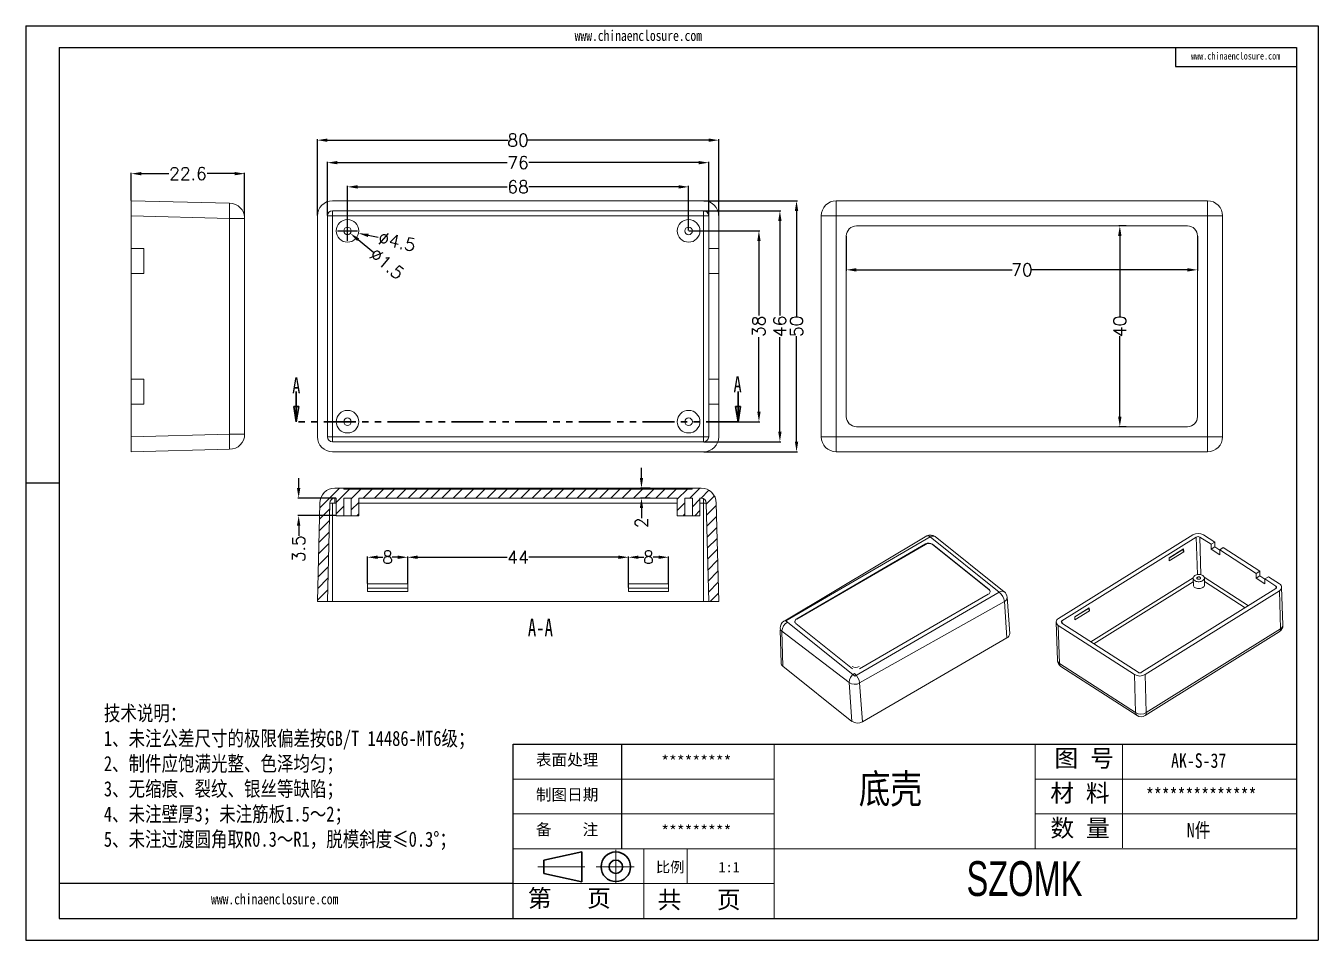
# Model space of a CAD drawing. Header units: inches. Extents: x 2767 to 3307, y 889 to 1072.
# Drawn here: x 2766.9 to 3024.5, y 889.4 to 1071.6 of the extents above; entities that cross this region are included whole.
import ezdxf

# ---------------------------------------------------------------- set-up
doc = ezdxf.new("R2010")
doc.units = ezdxf.units.IN
doc.linetypes.add('CENTER2', pattern=[28.575, 19.05, -3.175, 3.175, -3.175])
doc.linetypes.add('PHANTOM', pattern=[12.7, 6.35, -1.27, 1.27, -1.27, 1.27, -1.27])
doc.layers.add('文字', color=81, linetype='Continuous')
for name, color, linetype, lineweight in [('粗实线', 7, 'Continuous', 30), ('细实线', 3, 'Continuous', 9), ('细点划线', 2, 'CENTER2', 9)]:
    doc.layers.add(name, color=color, linetype=linetype, lineweight=lineweight)
doc.styles.add('SLDTEXTSTYLE0', font='TXT', dxfattribs={"width": 0.75})
doc.styles.add('SLDTEXTSTYLE3', font='TXT', dxfattribs={"width": 0.7})
doc.styles.get("Standard").update_dxf_attribs({"font": 'txt', "bigfont": 'gbcbig.shx'})
doc.styles.add('宋体', font='', dxfattribs={"width": 0.8, "height": 3.5})
doc.styles.add('长仿宋', font='', dxfattribs={"width": 0.7, "height": 4})
doc.styles.get('宋体').set_extended_font_data('SimSun')
doc.styles.get('长仿宋').set_extended_font_data('SimSun')
doc.dimstyles.new('2.5', dxfattribs={"dimtxt": 2.5, "dimasz": 2, "dimexe": 0.18, "dimexo": 0.0625, "dimgap": 0.09, "dimtad": 0, "dimzin": 12, "dimdsep": 46, "dimtxsty": 'Standard', "dimcen": 2, "dimclrd": 3, "dimclre": 3, "dimadec": 0, "dimazin": 0, "dimtfac": 1, "dimtofl": 0, "dimtmove": 0, "dimatfit": 3, "dimfxl": 1, "dimtolj": 1, "dimtzin": 0, "dimarcsym": 0})

# ---------------------------------------------------------------- blocks, each defined once
blk = doc.blocks.new('_CLOSED')
at = {"color": 0, "linetype": 'ByBlock', "lineweight": -2}
for p, q in [((-1, 0.166667), (0, 0)), ((-1, 0.166667), (-1, -0.166667)), ((0, 0), (-1, -0.166667)), ((0, 0), (-1, 0))]:
    blk.add_line(p, q, dxfattribs=at)
blk = doc.blocks.new('*D202')
at = {"color": 3, "lineweight": -2}
for p, q in [((2825.05, 1033.78), (2825.05, 1048.98)), ((2827.05, 1048.8), (2863.08, 1048.8)), ((2903.05, 1048.8), (2867.01, 1048.8)), ((2905.05, 1033.78), (2905.05, 1048.98))]:
    blk.add_line(p, q, dxfattribs=at)
at = {"color": 3}
for points in [[(2827.05, 1049.13), (2827.05, 1048.47), (2825.05, 1048.8)], [(2903.05, 1049.13), (2903.05, 1048.47), (2905.05, 1048.8)]]:
    blk.add_solid(points, dxfattribs=at)
at = {"layer": 'Defpoints', "color": 0}
for p in [(2905.05, 1048.8), (2825.05, 1033.72), (2905.05, 1033.72)]:
    blk.add_point(p, dxfattribs=at)
at = {"color": 0, "insert": (2865.05, 1048.8), "char_height": 2.5, "attachment_point": 5}
blk.add_mtext('\\A1;80', dxfattribs=at)
blk = doc.blocks.new('*D203')
at = {"color": 3, "lineweight": -2}
for p, q in [((2902.11, 1036.72), (2920.74, 1036.72)), ((2920.56, 1034.72), (2920.56, 1013.69)), ((2920.56, 988.72), (2920.56, 1009.76)), ((2902.11, 986.72), (2920.74, 986.72))]:
    blk.add_line(p, q, dxfattribs=at)
at = {"color": 3}
for points in [[(2920.23, 1034.72), (2920.89, 1034.72), (2920.56, 1036.72)], [(2920.23, 988.72), (2920.89, 988.72), (2920.56, 986.72)]]:
    blk.add_solid(points, dxfattribs=at)
at = {"layer": 'Defpoints', "color": 0}
for p in [(2902.05, 1036.72), (2920.56, 1036.72), (2902.05, 986.72)]:
    blk.add_point(p, dxfattribs=at)
at = {"color": 0, "insert": (2920.56, 1011.72), "char_height": 2.5, "attachment_point": 5, "rotation": 90}
blk.add_mtext('\\A1;50', dxfattribs=at)
blk = doc.blocks.new('*D204')
at = {"color": 3, "lineweight": -2}
for p, q in [((2902.11, 1034.72), (2917.42, 1034.72)), ((2917.24, 1032.72), (2917.24, 1013.89)), ((2917.24, 990.72), (2917.24, 1009.55)), ((2902.11, 988.72), (2917.42, 988.72))]:
    blk.add_line(p, q, dxfattribs=at)
at = {"color": 3}
for points in [[(2916.91, 1032.72), (2917.57, 1032.72), (2917.24, 1034.72)], [(2916.91, 990.72), (2917.57, 990.72), (2917.24, 988.72)]]:
    blk.add_solid(points, dxfattribs=at)
at = {"layer": 'Defpoints', "color": 0}
for p in [(2902.05, 1034.72), (2917.24, 1034.72), (2902.05, 988.72)]:
    blk.add_point(p, dxfattribs=at)
at = {"color": 0, "insert": (2917.24, 1011.72), "char_height": 2.5, "attachment_point": 5, "rotation": 90}
blk.add_mtext('\\A1;46', dxfattribs=at)
blk = doc.blocks.new('*D205')
at = {"color": 3, "lineweight": -2}
for p, q in [((2899.11, 1030.72), (2913.24, 1030.72)), ((2913.06, 1028.72), (2913.06, 1013.89)), ((2913.06, 994.72), (2913.06, 1009.55)), ((2908.97, 992.72), (2913.24, 992.72))]:
    blk.add_line(p, q, dxfattribs=at)
at = {"color": 3}
for points in [[(2912.73, 1028.72), (2913.4, 1028.72), (2913.06, 1030.72)], [(2912.73, 994.72), (2913.4, 994.72), (2913.06, 992.72)]]:
    blk.add_solid(points, dxfattribs=at)
at = {"layer": 'Defpoints', "color": 0}
for p in [(2899.05, 1030.72), (2913.06, 1030.72), (2908.91, 992.72)]:
    blk.add_point(p, dxfattribs=at)
at = {"color": 0, "insert": (2913.06, 1011.72), "char_height": 2.5, "attachment_point": 5, "rotation": 90}
blk.add_mtext('\\A1;38', dxfattribs=at)
blk = doc.blocks.new('*D206')
at = {"color": 3, "lineweight": -2}
for p, q in [((2827.05, 1033.78), (2827.05, 1044.5)), ((2829.05, 1044.32), (2862.87, 1044.32)), ((2901.05, 1044.32), (2867.22, 1044.32)), ((2903.05, 1033.78), (2903.05, 1044.5))]:
    blk.add_line(p, q, dxfattribs=at)
at = {"color": 3}
for points in [[(2829.05, 1044.65), (2829.05, 1043.99), (2827.05, 1044.32)], [(2901.05, 1044.65), (2901.05, 1043.99), (2903.05, 1044.32)]]:
    blk.add_solid(points, dxfattribs=at)
at = {"layer": 'Defpoints', "color": 0}
for p in [(2903.05, 1044.32), (2827.05, 1033.72), (2903.05, 1033.72)]:
    blk.add_point(p, dxfattribs=at)
at = {"color": 0, "insert": (2865.05, 1044.32), "char_height": 2.5, "attachment_point": 5}
blk.add_mtext('\\A1;76', dxfattribs=at)
blk = doc.blocks.new('*D207')
at = {"color": 3, "lineweight": -2}
for p, q in [((2831.05, 1030.78), (2831.05, 1039.68)), ((2833.05, 1039.5), (2862.87, 1039.5)), ((2897.05, 1039.5), (2867.22, 1039.5)), ((2899.05, 1030.78), (2899.05, 1039.68))]:
    blk.add_line(p, q, dxfattribs=at)
at = {"color": 3}
for points in [[(2833.05, 1039.83), (2833.05, 1039.16), (2831.05, 1039.5)], [(2897.05, 1039.83), (2897.05, 1039.16), (2899.05, 1039.5)]]:
    blk.add_solid(points, dxfattribs=at)
at = {"layer": 'Defpoints', "color": 0}
for p in [(2831.05, 1039.5), (2831.05, 1030.72), (2899.05, 1030.72)]:
    blk.add_point(p, dxfattribs=at)
at = {"color": 0, "insert": (2865.05, 1039.5), "char_height": 2.5, "attachment_point": 5}
blk.add_mtext('\\A1;68', dxfattribs=at)
blk = doc.blocks.new('*D208')
at = {"color": 3, "lineweight": -2}
for p, q in [((2829.05, 1030.72), (2833.05, 1030.72)), ((2831.05, 1028.72), (2831.05, 1032.72)), ((2837.16, 1029.4), (2835.2, 1029.82))]:
    blk.add_line(p, q, dxfattribs=at)
at = {"color": 3}
blk.add_solid([(2835.27, 1030.15), (2835.13, 1029.5), (2833.25, 1030.25)], dxfattribs=at)
at = {"layer": 'Defpoints', "color": 0}
for p in [(2828.85, 1031.19), (2833.25, 1030.25)]:
    blk.add_point(p, dxfattribs=at)
at = {"color": 0, "insert": (2840.91, 1028.59), "char_height": 2.5, "attachment_point": 5, "rotation": 347.8363}
blk.add_mtext('\\A1;∅4.5', dxfattribs=at)
blk = doc.blocks.new('*D209')
at = {"color": 3, "lineweight": -2}
for p, q in [((2829.05, 1030.72), (2833.05, 1030.72)), ((2831.05, 1028.72), (2831.05, 1032.72)), ((2836.29, 1026.37), (2833.16, 1028.96))]:
    blk.add_line(p, q, dxfattribs=at)
at = {"color": 3}
blk.add_solid([(2833.38, 1029.22), (2832.95, 1028.71), (2831.62, 1030.24)], dxfattribs=at)
at = {"layer": 'Defpoints', "color": 0}
for p in [(2830.47, 1031.2), (2831.62, 1030.24)]:
    blk.add_point(p, dxfattribs=at)
at = {"color": 0, "insert": (2838.92, 1024.18), "char_height": 2.5, "attachment_point": 5, "rotation": 320.3081}
blk.add_mtext('\\A1;∅1.5', dxfattribs=at)
blk = doc.blocks.new('*D210')
at = {"color": 3, "lineweight": -2}
for p, q in [((2930.48, 1029.66), (2930.48, 1022.79)), ((3000.48, 1029.66), (3000.48, 1022.79)), ((2932.48, 1022.97), (2963.52, 1022.97)), ((2998.48, 1022.97), (2967.45, 1022.97))]:
    blk.add_line(p, q, dxfattribs=at)
at = {"color": 3}
for points in [[(2932.48, 1023.3), (2932.48, 1022.63), (2930.48, 1022.97)], [(2998.48, 1023.3), (2998.48, 1022.63), (3000.48, 1022.97)]]:
    blk.add_solid(points, dxfattribs=at)
at = {"layer": 'Defpoints', "color": 0}
for p in [(2930.48, 1029.72), (3000.48, 1029.72), (3000.48, 1022.97)]:
    blk.add_point(p, dxfattribs=at)
at = {"color": 0, "insert": (2965.48, 1022.97), "char_height": 2.5, "attachment_point": 5}
blk.add_mtext('\\A1;70', dxfattribs=at)
blk = doc.blocks.new('*D211')
at = {"color": 3, "lineweight": -2}
for p, q in [((2986.28, 1031.72), (2984.82, 1031.72)), ((2985, 1029.72), (2985, 1013.69)), ((2985, 993.72), (2985, 1009.76)), ((2986.28, 991.72), (2984.82, 991.72))]:
    blk.add_line(p, q, dxfattribs=at)
at = {"color": 3}
for points in [[(2984.66, 1029.72), (2985.33, 1029.72), (2985, 1031.72)], [(2984.66, 993.72), (2985.33, 993.72), (2985, 991.72)]]:
    blk.add_solid(points, dxfattribs=at)
at = {"layer": 'Defpoints', "color": 0}
for p in [(2986.34, 1031.72), (2985, 991.72), (2986.34, 991.72)]:
    blk.add_point(p, dxfattribs=at)
at = {"color": 0, "insert": (2985, 1011.72), "char_height": 2.5, "attachment_point": 5, "rotation": 90}
blk.add_mtext('\\A1;40', dxfattribs=at)
blk = doc.blocks.new('*D212')
at = {"color": 3, "lineweight": -2}
for p, q in [((2843.05, 960.46), (2843.05, 965.89)), ((2845.05, 965.71), (2862.87, 965.71)), ((2885.05, 965.71), (2867.22, 965.71)), ((2887.05, 959.71), (2887.05, 965.89))]:
    blk.add_line(p, q, dxfattribs=at)
at = {"color": 3}
for points in [[(2845.05, 966.05), (2845.05, 965.38), (2843.05, 965.71)], [(2885.05, 966.05), (2885.05, 965.38), (2887.05, 965.71)]]:
    blk.add_solid(points, dxfattribs=at)
at = {"layer": 'Defpoints', "color": 0}
for p in [(2887.05, 965.71), (2843.05, 960.4), (2887.05, 959.65)]:
    blk.add_point(p, dxfattribs=at)
at = {"color": 0, "insert": (2865.05, 965.71), "char_height": 2.5, "attachment_point": 5}
blk.add_mtext('\\A1;44', dxfattribs=at)
blk = doc.blocks.new('*D213')
at = {"color": 3, "lineweight": -2}
for p, q in [((2835.05, 960.46), (2835.05, 965.89)), ((2837.05, 965.71), (2838.12, 965.71)), ((2841.05, 965.71), (2839.97, 965.71)), ((2843.05, 960.46), (2843.05, 965.89))]:
    blk.add_line(p, q, dxfattribs=at)
at = {"color": 3}
for points in [[(2837.05, 966.05), (2837.05, 965.38), (2835.05, 965.71)], [(2841.05, 966.05), (2841.05, 965.38), (2843.05, 965.71)]]:
    blk.add_solid(points, dxfattribs=at)
at = {"layer": 'Defpoints', "color": 0}
for p in [(2843.05, 965.71), (2835.05, 960.4), (2843.05, 960.4)]:
    blk.add_point(p, dxfattribs=at)
at = {"color": 0, "insert": (2839.05, 965.71), "char_height": 2.5, "attachment_point": 5}
blk.add_mtext('\\A1;8', dxfattribs=at)
blk = doc.blocks.new('*D214')
at = {"color": 3, "lineweight": -2}
for p, q in [((2887.05, 960.46), (2887.05, 965.89)), ((2889.05, 965.71), (2890.12, 965.71)), ((2893.05, 965.71), (2891.97, 965.71)), ((2895.05, 960.46), (2895.05, 965.89))]:
    blk.add_line(p, q, dxfattribs=at)
at = {"color": 3}
for points in [[(2889.05, 966.05), (2889.05, 965.38), (2887.05, 965.71)], [(2893.05, 966.05), (2893.05, 965.38), (2895.05, 965.71)]]:
    blk.add_solid(points, dxfattribs=at)
at = {"layer": 'Defpoints', "color": 0}
for p in [(2895.05, 965.71), (2887.05, 960.4), (2895.05, 960.4)]:
    blk.add_point(p, dxfattribs=at)
at = {"color": 0, "insert": (2891.05, 965.71), "char_height": 2.5, "attachment_point": 5}
blk.add_mtext('\\A1;8', dxfattribs=at)
blk = doc.blocks.new('*D215')
at = {"color": 3, "lineweight": -2}
for p, q in [((2821.32, 979.5), (2821.32, 981.5)), ((2828.73, 977.5), (2821.14, 977.5)), ((2828.73, 974), (2821.14, 974)), ((2821.32, 972), (2821.32, 970))]:
    blk.add_line(p, q, dxfattribs=at)
at = {"color": 3}
for points in [[(2820.98, 979.5), (2821.65, 979.5), (2821.32, 977.5)], [(2820.98, 972), (2821.65, 972), (2821.32, 974)]]:
    blk.add_solid(points, dxfattribs=at)
at = {"layer": 'Defpoints', "color": 0}
for p in [(2821.32, 977.5), (2828.8, 977.5), (2828.8, 974)]:
    blk.add_point(p, dxfattribs=at)
at = {"color": 0, "insert": (2821.32, 967.41), "char_height": 2.5, "attachment_point": 5, "rotation": 90}
blk.add_mtext('\\A1;3.5', dxfattribs=at)
blk = doc.blocks.new('*D216')
at = {"color": 3, "lineweight": -2}
for p, q in [((2889.65, 981.5), (2889.65, 983.5)), ((2891.4, 979.5), (2889.47, 979.5)), ((2891.4, 977.5), (2889.47, 977.5)), ((2889.65, 975.5), (2889.65, 973.5))]:
    blk.add_line(p, q, dxfattribs=at)
at = {"color": 3}
for points in [[(2889.32, 981.5), (2889.98, 981.5), (2889.65, 979.5)], [(2889.32, 975.5), (2889.98, 975.5), (2889.65, 977.5)]]:
    blk.add_solid(points, dxfattribs=at)
at = {"layer": 'Defpoints', "color": 0}
for p in [(2889.65, 979.5), (2891.46, 979.5), (2891.46, 977.5)]:
    blk.add_point(p, dxfattribs=at)
at = {"color": 0, "insert": (2889.65, 972.57), "char_height": 2.5, "attachment_point": 5, "rotation": 90}
blk.add_mtext('\\A1;2', dxfattribs=at)
blk = doc.blocks.new('*D217')
at = {"color": 3, "lineweight": -2}
for p, q in [((2787.95, 1036.78), (2787.95, 1042.31)), ((2789.95, 1042.13), (2795.41, 1042.13)), ((2808.55, 1042.13), (2803.09, 1042.13)), ((2810.55, 1033.78), (2810.55, 1042.31))]:
    blk.add_line(p, q, dxfattribs=at)
at = {"color": 3}
for points in [[(2789.95, 1042.46), (2789.95, 1041.8), (2787.95, 1042.13)], [(2808.55, 1042.46), (2808.55, 1041.8), (2810.55, 1042.13)]]:
    blk.add_solid(points, dxfattribs=at)
at = {"layer": 'Defpoints', "color": 0}
for p in [(2787.95, 1042.13), (2787.95, 1036.72), (2810.55, 1033.72)]:
    blk.add_point(p, dxfattribs=at)
at = {"color": 0, "insert": (2799.25, 1042.13), "char_height": 2.5, "attachment_point": 5}
blk.add_mtext('\\A1;22.6', dxfattribs=at)

msp = doc.modelspace()

# ---------------------------------------------------------------- hatches: boundary and pattern name
h = msp.add_hatch()
h.set_pattern_fill('ANSI31', color=4, scale=0.5, style=0)
h.paths.add_polyline_path([(2901.547, 979.496), (2899.779, 979.496), (2899.779, 979.296), (2830.315, 979.296), (2830.315, 979.496), (2828.547, 979.496, 0.4142136), (2825.547, 976.496), (2825.047, 956.896), (2827.047, 956.896), (2827.547, 976.496, -0.4142136), (2828.547, 977.496), (2828.797, 977.496), (2828.797, 973.996), (2830.297, 973.996), (2830.297, 977.496), (2831.797, 977.496), (2831.797, 973.996), (2833.297, 973.996), (2833.297, 977.496), (2896.797, 977.496), (2896.797, 973.996), (2898.297, 973.996), (2898.297, 977.496), (2899.797, 977.496), (2899.797, 973.996), (2901.297, 973.996), (2901.297, 977.496), (2901.547, 977.496, -0.4142136), (2902.547, 976.496), (2903.047, 956.896), (2905.047, 956.896), (2904.547, 976.496, 0.4142136)])

# ---------------------------------------------------------------- linework, layer by layer
for p, q in [((2766.939, 1071.573), (3024.531, 1071.573)), ((2766.939, 1071.573), (2766.939, 889.437)), ((3024.531, 1071.573), (3024.531, 889.437)), ((2773.605, 1067.236), (3020.195, 1067.236)), ((2773.605, 1067.236), (2773.605, 893.774)), ((2996.103, 1067.236), (2996.103, 1063.472)), ((3020.195, 1067.236), (3020.195, 893.774)), ((2996.103, 1063.472), (3020.195, 1063.472)), ((2773.605, 980.505), (2766.939, 980.505)), ((2766.939, 973.759), (2766.939, 889.437)), ((2864.078, 893.774), (2864.078, 928.466)), ((2864.078, 928.466), (3020.195, 928.466)), ((2885.761, 907.651), (2885.761, 928.466)), ((2864.078, 900.712), (2773.605, 900.712)), ((2773.605, 893.774), (3020.195, 893.774)), ((2766.939, 889.437), (3024.531, 889.437)), ((2766.939, 889.437), (2886.195, 889.437))]:
    msp.add_line(p, q)
at = {"color": 7, "linetype": 'Continuous', "lineweight": 15}
for p, q in [((2787.955, 1036.72), (2807.555, 1036.22)), ((2787.955, 1033.72), (2787.955, 1036.72)), ((2807.555, 1036.22), (2807.555, 1033.22)), ((2902.047, 1036.72), (2828.047, 1036.72)), ((2928.483, 1036.72), (3002.483, 1036.72)), ((2928.483, 1036.72), (2928.483, 1033.72)), ((3002.483, 1033.72), (3002.483, 1036.72)), ((2807.555, 1033.22), (2787.955, 1033.72)), ((2787.955, 1027.22), (2787.955, 1033.72)), ((2807.555, 989.72), (2807.555, 1033.72)), ((2807.555, 1033.22), (2810.555, 1033.22)), ((2810.555, 1033.22), (2810.555, 990.22)), ((2825.047, 1033.72), (2825.047, 989.72)), ((2827.047, 1033.72), (2827.047, 989.72)), ((2828.047, 1033.72), (2827.047, 1033.72)), ((2902.047, 1034.72), (2828.047, 1034.72)), ((2828.047, 1033.72), (2828.047, 1034.72)), ((2828.047, 989.72), (2828.047, 1033.72)), ((2828.047, 1033.72), (2902.047, 1033.72)), ((2902.047, 1034.72), (2902.047, 1033.72)), ((2902.047, 1033.72), (2902.047, 989.72)), ((2903.047, 1033.72), (2902.047, 1033.72)), ((2903.047, 1027.22), (2903.047, 1033.72)), ((2905.047, 1027.22), (2905.047, 1033.72)), ((2925.483, 989.72), (2925.483, 1033.72)), ((2925.483, 1033.72), (2928.483, 1033.72)), ((3002.483, 1033.72), (2928.483, 1033.72)), ((2928.483, 1033.72), (2928.483, 989.72)), ((3002.483, 989.72), (3002.483, 1033.72)), ((3002.483, 1033.72), (3005.483, 1033.72)), ((3005.483, 1033.72), (3005.483, 989.72)), ((2998.483, 1031.72), (2932.483, 1031.72)), ((2930.483, 1029.72), (2930.483, 993.72)), ((3000.483, 993.72), (3000.483, 1029.72)), ((2790.455, 1027.22), (2787.955, 1027.22)), ((2787.955, 1027.22), (2787.955, 1022.22)), ((2790.455, 1022.22), (2790.455, 1027.22)), ((2905.047, 1027.22), (2903.047, 1027.22)), ((2903.047, 1027.22), (2903.047, 1022.22)), ((2905.047, 1022.22), (2905.047, 1027.22)), ((2790.455, 1022.22), (2787.955, 1022.22)), ((2787.955, 1001.22), (2787.955, 1022.22)), ((2903.047, 1022.22), (2905.047, 1022.22)), ((2903.047, 1001.22), (2903.047, 1022.22)), ((2905.047, 1001.22), (2905.047, 1022.22)), ((2790.455, 1001.22), (2787.955, 1001.22)), ((2787.955, 1001.22), (2787.955, 996.22)), ((2790.455, 996.22), (2790.455, 1001.22)), ((2905.047, 1001.22), (2903.047, 1001.22)), ((2903.047, 1001.22), (2903.047, 996.22)), ((2905.047, 996.22), (2905.047, 1001.22)), ((2787.955, 989.72), (2787.955, 996.22)), ((2790.455, 996.22), (2787.955, 996.22)), ((2903.047, 989.72), (2903.047, 996.22)), ((2903.047, 996.22), (2905.047, 996.22)), ((2905.047, 989.72), (2905.047, 996.22)), ((2787.955, 989.72), (2807.555, 990.22)), ((2787.955, 986.72), (2787.955, 989.72)), ((2807.555, 990.22), (2810.555, 990.22)), ((2807.555, 990.22), (2807.555, 987.22)), ((2828.047, 989.72), (2827.047, 989.72)), ((2828.047, 989.72), (2828.047, 988.72)), ((2902.047, 989.72), (2828.047, 989.72)), ((2903.047, 989.72), (2902.047, 989.72)), ((2902.047, 988.72), (2902.047, 989.72)), ((2925.483, 989.72), (2928.483, 989.72)), ((2928.483, 989.72), (3002.483, 989.72)), ((2928.483, 986.72), (2928.483, 989.72)), ((2932.483, 991.72), (2998.483, 991.72)), ((3002.483, 989.72), (3002.483, 986.72)), ((3002.483, 989.72), (3005.483, 989.72)), ((2807.555, 987.22), (2787.955, 986.72)), ((2828.047, 988.72), (2902.047, 988.72)), ((2828.047, 986.72), (2902.047, 986.72)), ((3002.483, 986.72), (2928.483, 986.72)), ((2830.315, 979.496), (2828.547, 979.496)), ((2830.315, 979.496), (2830.315, 979.296)), ((2832.047, 979.496), (2830.315, 979.496)), ((2899.779, 979.296), (2830.315, 979.296)), ((2832.047, 979.296), (2832.047, 979.496)), ((2898.047, 979.496), (2832.047, 979.496)), ((2898.047, 979.296), (2898.047, 979.496)), ((2899.779, 979.496), (2898.047, 979.496)), ((2901.547, 979.496), (2899.279, 979.496)), ((2899.779, 979.296), (2899.779, 979.496)), ((2825.047, 956.896), (2825.547, 976.496)), ((2827.047, 956.896), (2827.547, 976.496)), ((2828.547, 976.496), (2827.547, 976.496)), ((2828.797, 977.496), (2828.047, 977.496)), ((2828.047, 956.896), (2828.047, 976.496)), ((2828.547, 977.496), (2828.547, 976.496)), ((2828.797, 977.496), (2828.797, 973.996)), ((2830.297, 977.496), (2830.297, 973.996)), ((2831.797, 977.496), (2830.297, 977.496)), ((2831.797, 973.996), (2831.797, 977.496)), ((2833.297, 973.996), (2833.297, 977.496)), ((2896.797, 977.496), (2833.297, 977.496)), ((2896.797, 973.996), (2896.797, 977.496)), ((2898.297, 973.996), (2898.297, 977.496)), ((2899.797, 977.496), (2898.297, 977.496)), ((2899.797, 977.496), (2899.797, 973.996)), ((2901.297, 977.496), (2901.297, 973.996)), ((2901.547, 977.496), (2901.297, 977.496)), ((2902.047, 976.496), (2902.047, 977.362)), ((2902.547, 976.496), (2902.047, 976.496)), ((2902.047, 976.496), (2902.047, 956.896)), ((2902.547, 976.496), (2903.047, 956.896)), ((2904.547, 976.496), (2905.047, 956.896)), ((2828.797, 973.996), (2830.297, 973.996)), ((2831.797, 973.996), (2830.297, 973.996)), ((2831.797, 973.996), (2833.297, 973.996)), ((2896.797, 973.996), (2898.297, 973.996)), ((2898.297, 973.996), (2899.797, 973.996)), ((2899.797, 973.996), (2901.297, 973.996)), ((2946.516, 969.947), (2918.25, 953.014)), ((2947.192, 969.758), (2918.403, 953.059)), ((2960.965, 958.753), (2947.192, 969.758)), ((2961.978, 958.816), (2948.205, 969.822)), ((2999.54, 970.181), (2972.78, 953.484)), ((3000.231, 969.736), (2973.47, 953.038)), ((3003.18, 968.291), (3000.937, 969.738)), ((3003.904, 968.742), (3001.661, 970.19)), ((3003.904, 968.742), (3003.18, 968.291)), ((3003.934, 967.775), (3003.904, 968.742)), ((2946.262, 968.355), (2920.585, 953.462)), ((2946.267, 968.281), (2920.59, 953.388)), ((2946.267, 968.281), (2946.262, 968.355)), ((2958.935, 959.302), (2947.666, 968.306)), ((2947.671, 968.232), (2947.666, 968.306)), ((2958.94, 959.228), (2947.671, 968.232)), ((2994.831, 965.578), (2997.724, 967.383)), ((2997.742, 966.803), (2994.849, 964.998)), ((2997.558, 967.279), (2997.559, 967.249)), ((2997.724, 967.383), (2997.742, 966.803)), ((3003.211, 967.324), (3003.18, 968.291)), ((3003.934, 967.775), (3003.211, 967.324)), ((3003.211, 967.324), (3004.936, 966.21)), ((3004.907, 967.148), (3003.934, 967.775)), ((3004.906, 967.177), (3005.629, 967.628)), ((3004.936, 966.21), (3004.906, 967.177)), ((3012.152, 962.499), (3004.906, 967.177)), ((3012.875, 962.95), (3005.629, 967.628)), ((2994.849, 964.998), (2994.831, 965.578)), ((2999.611, 961.521), (2999.654, 960.168)), ((3001.903, 960.239), (3001.86, 961.592)), ((3012.875, 962.95), (3012.152, 962.499)), ((3012.183, 961.532), (3012.152, 962.499)), ((3012.906, 961.984), (3012.183, 961.532)), ((3012.183, 961.532), (3013.908, 960.419)), ((3012.906, 961.984), (3012.875, 962.95)), ((3013.878, 961.356), (3012.906, 961.984)), ((3013.878, 961.385), (3014.601, 961.836)), ((3016.12, 959.937), (3013.878, 961.385)), ((3013.908, 960.419), (3013.878, 961.385)), ((3016.844, 960.389), (3014.601, 961.836)), ((2835.047, 960.396), (2843.047, 960.396)), ((2835.047, 958.896), (2835.047, 960.396)), ((2843.047, 959.53), (2835.047, 959.53)), ((2843.047, 958.896), (2835.047, 958.896)), ((2843.047, 960.396), (2843.047, 958.896)), ((2895.047, 960.396), (2887.047, 960.396)), ((2887.047, 960.396), (2887.047, 958.896)), ((2895.047, 959.53), (2887.047, 959.53)), ((2887.047, 958.896), (2895.047, 958.896)), ((2895.047, 958.896), (2895.047, 960.396)), ((2932.176, 942.054), (2960.965, 958.753)), ((2933.106, 943.457), (2958.783, 958.35)), ((2958.94, 959.228), (2958.935, 959.302)), ((2989.343, 942.792), (3016.104, 959.489)), ((2990.034, 942.346), (3016.794, 959.043)), ((3017.034, 951.466), (3016.794, 959.043)), ((3017.498, 952.182), (3017.258, 959.759)), ((2827.047, 956.896), (2825.047, 956.896)), ((2827.047, 956.896), (2828.047, 956.896)), ((2828.047, 956.896), (2902.047, 956.896)), ((2902.047, 956.896), (2903.047, 956.896)), ((2905.047, 956.896), (2903.047, 956.896)), ((2961.981, 956.894), (2933.133, 940.664)), ((2962.485, 949.652), (2961.981, 956.894)), ((2963.042, 950.507), (2962.538, 957.748)), ((2920.59, 953.388), (2920.585, 953.462)), ((2978.919, 955.65), (2976.026, 953.845)), ((2976.026, 953.845), (2976.044, 953.265)), ((2976.044, 953.265), (2978.937, 955.07)), ((2978.754, 955.516), (2978.753, 955.546)), ((2978.937, 955.07), (2978.919, 955.65)), ((2917.313, 951.274), (2917.487, 944.605)), ((2931.027, 940.738), (2917.313, 951.274)), ((2917.64, 951.009), (2917.816, 944.032)), ((2918.403, 953.059), (2932.176, 942.054)), ((2920.433, 952.51), (2931.702, 943.506)), ((2972.316, 952.768), (2972.556, 945.19)), ((2972.73, 952.139), (2987.913, 942.338)), ((2972.73, 952.139), (2972.97, 944.561)), ((2973.454, 952.59), (2988.637, 942.789)), ((2990.032, 934.164), (3016.793, 950.862)), ((2990.273, 934.769), (3017.034, 951.466)), ((2962.485, 949.652), (2933.696, 932.953)), ((2931.589, 933.026), (2917.816, 944.032)), ((2972.97, 944.561), (2988.153, 934.76)), ((2973.242, 943.978), (2988.425, 934.177)), ((2931.589, 933.026), (2931.027, 940.738)), ((2933.133, 940.664), (2933.696, 932.953)), ((2988.153, 934.76), (2987.913, 942.338)), ((2990.034, 942.346), (2990.273, 934.769))]:
    msp.add_line(p, q, dxfattribs=at)
at = {"color": 7, "linetype": 'Continuous', "lineweight": 30}
for p, q in [((2820.824, 998.72), (2820.824, 992.72)), ((2908.908, 998.72), (2908.908, 992.72))]:
    msp.add_line(p, q, dxfattribs=at)
at = {"color": 1, "linetype": 'PHANTOM', "lineweight": 30}
msp.add_line((2908.908, 992.72), (2820.824, 992.72), dxfattribs=at)
at = {"color": 8, "linetype": 'Continuous', "lineweight": 15}
for p, q in [((2828.047, 976.496), (2828.797, 976.496)), ((2833.297, 976.496), (2896.797, 976.496)), ((2901.297, 976.496), (2902.047, 976.496)), ((3000.231, 969.736), (3000.468, 962.244)), ((3001.175, 962.221), (3000.937, 969.738)), ((2994.832, 965.547), (2997.559, 967.249)), ((2999.62, 961.627), (2979.195, 948.883)), ((3010.618, 956.066), (3001.831, 961.739)), ((3001.883, 960.868), (3009.958, 955.654)), ((2979.851, 948.46), (2999.634, 960.803)), ((3016.12, 959.937), (3016.134, 959.509)), ((2976.027, 953.814), (2978.754, 955.516)), ((2973.485, 952.57), (2973.47, 953.038))]:
    msp.add_line(p, q, dxfattribs=at)
at = {"color": 7, "linetype": 'Continuous', "lineweight": 15, "flags": 128}
for points in [[(2999.922, 961.049), (2999.799, 961.144), (2999.705, 961.251), (2999.642, 961.367), (2999.613, 961.49), (2999.618, 961.614), (2999.656, 961.737), (2999.727, 961.854), (2999.829, 961.962), (2999.959, 962.058), (3000.112, 962.138), (3000.284, 962.201), (3000.47, 962.244), (3000.664, 962.267), (3000.86, 962.268), (3001.052, 962.247), (3001.234, 962.205), (3001.402, 962.144), (3001.549, 962.064), (3001.671, 961.969), (3001.765, 961.862), (3001.828, 961.746), (3001.858, 961.623), (3001.853, 961.499), (3001.815, 961.376), (3001.743, 961.259), (3001.641, 961.151), (3001.512, 961.055), (3001.359, 960.975), (3001.187, 960.912), (3001.001, 960.869), (3000.807, 960.846), (3000.611, 960.845), (3000.419, 960.866), (3000.236, 960.908), (3000.069, 960.97), (2999.922, 961.049)], [(3000.464, 961.387), (3000.4, 961.444), (3000.365, 961.511), (3000.364, 961.582), (3000.395, 961.65), (3000.457, 961.71), (3000.543, 961.757), (3000.647, 961.786), (3000.758, 961.794), (3000.867, 961.782), (3000.965, 961.749), (3001.042, 961.699), (3001.092, 961.637), (3001.11, 961.567), (3001.095, 961.496), (3001.048, 961.431), (3000.973, 961.377), (3000.877, 961.339), (3000.769, 961.32), (3000.657, 961.323), (3000.552, 961.346), (3000.464, 961.387)], [(2958.783, 958.35), (2958.922, 958.448), (2959.033, 958.561), (2959.109, 958.685), (2959.149, 958.816), (2959.151, 958.948), (2959.115, 959.076), (2959.042, 959.196), (2958.935, 959.302)], [(3001.903, 960.239), (3001.896, 960.146), (3001.857, 960.023), (3001.786, 959.906), (3001.684, 959.798), (3001.555, 959.702), (3001.401, 959.622), (3001.229, 959.559), (3001.044, 959.516), (3000.85, 959.493), (3000.654, 959.492), (3000.462, 959.513), (3000.279, 959.555), (3000.112, 959.616), (2999.964, 959.696)], [(2920.585, 953.462), (2920.445, 953.364), (2920.335, 953.251), (2920.258, 953.126), (2920.218, 952.996), (2920.216, 952.864), (2920.252, 952.736), (2920.326, 952.616), (2920.433, 952.51)]]:
    msp.add_lwpolyline(points, dxfattribs=at)
at = {"color": 7, "linetype": 'Continuous', "lineweight": 15}
for centre, radius in [((2831.047, 1030.72), 2.25), ((2899.047, 1030.72), 2.25), ((2831.047, 1030.72), 0.75), ((2899.047, 1030.72), 0.75), ((2831.047, 992.72), 2.25), ((2899.047, 992.72), 2.25), ((2831.047, 992.72), 0.75), ((2899.047, 992.72), 0.75)]:
    msp.add_circle(centre, radius, dxfattribs=at)
for centre, radius, start, end in [((2807.555, 1033.22), 3, 0, 90), ((2828.047, 1033.72), 3, 90, 180), ((2902.047, 1033.72), 3, 0, 90), ((2928.483, 1033.72), 3, 90, 180), ((3002.483, 1033.72), 3, 0, 90), ((2828.047, 1033.72), 1, 90, 180), ((2902.047, 1033.72), 1, 0, 90), ((2932.483, 1029.72), 2, 90, 180), ((2998.483, 1029.72), 2, 0, 90), ((2932.483, 993.72), 2, 180, 270), ((2998.483, 993.72), 2, 270, 0), ((2807.555, 990.22), 3, 270, 0), ((2828.047, 989.72), 3, 180, 270), ((2828.047, 989.72), 1, 180, 270), ((2902.047, 989.72), 3, 270, 0), ((2902.047, 989.72), 1, 270, 0), ((2928.483, 989.72), 3, 180, 270), ((3002.483, 989.72), 3, 270, 0), ((2828.547, 976.496), 3, 90, 180), ((2901.547, 976.496), 3, 0, 90), ((2828.547, 976.496), 1, 90, 180), ((2901.547, 976.496), 1, 0, 90), ((2947.269, 968.65), 1.5, 51.37316, 120.11558), ((3000.608, 968.359), 2.112, 60.10202, 120.36605), ((3000.586, 969.123), 0.708, 60.31121, 120.15685), ((2946.925, 967.206), 1.327, 56.03831, 119.97092), ((2946.93, 967.132), 1.327, 56.03831, 119.97092), ((2998.366, 967.32), 0.81, 185.00342, 219.62716), ((2958.61, 958.782), 0.554, 10.44401, 53.50495), ((2959.085, 956.518), 2.92, 7.39716, 49.93296), ((2961.042, 957.644), 1.5, 3.98026, 51.37316), ((3000.241, 960.216), 0.589, 184.67684, 242.03622), ((3016.006, 959.717), 0.248, 293.26225, 62.50847), ((3016.49, 959.728), 0.749, 293.94036, 61.83037), ((2920.86, 952.802), 0.645, 114.76857, 175.28023), ((2973.084, 952.799), 0.749, 113.94036, 241.83037), ((2979.562, 955.587), 0.81, 185.00342, 219.62716), ((2918.808, 951.686), 1.5, 120.11558, 183.98026), ((2919.773, 950.932), 2.134, 119.24708, 177.9445), ((2973.568, 952.81), 0.248, 113.26225, 242.50847), ((3015.999, 952.134), 1.5, 301.96214, 1.81326), ((2962.075, 950.528), 0.967, 295.05993, 358.7137), ((2918.28, 944.68), 0.797, 185.38539, 234.38954), ((2932.384, 945.075), 1.327, 236.03831, 299.97092), ((2974.055, 945.238), 1.5, 181.81326, 237.15684), ((2988.988, 943.404), 0.708, 240.31121, 300.15685), ((2933.16, 940.661), 2.134, 119.24708, 177.9445), ((2932.139, 942.376), 1.98, 235.84363, 300.1656), ((2930.237, 940.288), 2.92, 7.39716, 49.93296), ((2988.966, 944.168), 2.112, 240.10202, 300.36605), ((2932.701, 934.665), 1.98, 235.84363, 300.1656), ((2989.206, 936.591), 2.112, 240.10202, 300.36605), ((2989.238, 935.437), 1.5, 237.15684, 301.96214)]:
    msp.add_arc(centre, radius, start, end, dxfattribs=at)
at = {"color": 8, "linetype": 'Continuous', "lineweight": 15}
for centre, radius, start, end in [((2946.712, 969.345), 0.633, 40.73621, 107.98764), ((2947.747, 969.019), 0.925, 60.27565, 126.88393), ((2961.52, 958.013), 0.925, 60.27565, 126.88393), ((2961.571, 957.77), 0.967, 295.05993, 358.7137), ((2918.115, 951.662), 0.808, 185.73732, 234.03761), ((2918.25, 952.381), 0.633, 40.73621, 107.98764), ((3016.402, 951.368), 0.64, 307.68489, 8.80351), ((3016.657, 952.218), 0.842, 296.59283, 357.49295), ((2973.349, 945.261), 0.796, 185.09927, 241.61378), ((2973.656, 944.525), 0.687, 177.03354, 232.86426), ((2988.84, 934.724), 0.687, 177.03354, 232.86426), ((2989.621, 934.679), 0.658, 308.6333, 7.8551)]:
    msp.add_arc(centre, radius, start, end, dxfattribs=at)
at = {"layer": '粗实线', "color": 7}
for p, q in [((2877.791, 907.002), (2870.21, 905.395)), ((2877.791, 907.002), (2877.791, 901.06)), ((2870.21, 905.395), (2870.21, 902.714)), ((2870.21, 902.714), (2877.791, 901.06))]:
    msp.add_line(p, q, dxfattribs=at)
for radius in [2.947, 1.341]:
    msp.add_circle((2884.539, 904.054), radius, dxfattribs=at)
at = {"layer": '细实线', "color": 7}
for p, q in [((2916.117, 928.466), (2916.117, 893.774)), ((2968.156, 928.466), (2968.156, 907.651)), ((2985.502, 928.466), (2985.502, 907.797)), ((2916.117, 921.528), (2864.078, 921.528)), ((3020.195, 921.528), (2968.156, 921.528)), ((2916.117, 914.589), (2864.078, 914.589)), ((3020.195, 914.589), (2968.156, 914.589)), ((3020.195, 907.651), (2864.078, 907.651)), ((2890.098, 907.651), (2890.098, 893.774)), ((2898.771, 907.651), (2898.771, 900.712)), ((2916.117, 900.712), (2864.078, 900.712))]:
    msp.add_line(p, q, dxfattribs=at)
at = {"layer": '细点划线', "color": 7}
for p, q in [((2884.539, 907.447), (2884.539, 900.712)), ((2869.001, 904.054), (2878.372, 904.054)), ((2880.597, 904.054), (2888.215, 904.054))]:
    msp.add_line(p, q, dxfattribs=at)

# ---------------------------------------------------------------- block references
at = {"color": 7, "linetype": 'Continuous', "lineweight": 30, "xscale": 3, "yscale": 3, "zscale": 0.5, "rotation": 270}
for p in [(2820.824, 992.72), (2908.908, 992.72)]:
    msp.add_blockref('_CLOSED', p, dxfattribs=at)

# ---------------------------------------------------------------- texts
at = {"color": 7, "linetype": 'Continuous', "char_height": 3.175, "attachment_point": 1, "style": 'SLDTEXTSTYLE0'}
for insert in [(2820.038, 1001.529), (2907.999, 1001.77)]:
    msp.add_mtext('A', dxfattribs=dict(at, insert=insert))
at = {"color": 0, "linetype": 'Continuous', "lineweight": 0, "insert": (2869.502, 953.488), "char_height": 3.5, "attachment_point": 2, "style": 'SLDTEXTSTYLE3'}
msp.add_mtext('A-A', dxfattribs=at)
at = {"char_height": 2.28185, "width": 1296.88741, "attachment_point": 1}
for s, insert in [('{\\fSimHei|b0|i0|c134|p49;表面处理}', (2868.603, 926.497)), ('{\\fSimHei|b0|i0|c134|p49;*********}', (2893.596, 926.204)), ('{\\fSimHei|b0|i0|c134|p49;制图日期}', (2868.603, 919.559)), ('{\\fSimHei|b0|i0|c134|p49;备    注}', (2868.603, 912.62)), ('{\\fSimHei|b0|i0|c134|p49;*********}', (2893.596, 912.327))]:
    msp.add_mtext(s, dxfattribs=dict(at, insert=insert))
at = {"layer": '文字', "color": 0, "attachment_point": 1, "style": '宋体'}
for s, insert, char_height, width in [('www.chinaenclosure.com', (2876.332, 1070.699), 2.1201, 37.24811), ('www.chinaenclosure.com', (2999.206, 1066.283), 1.4134, 24.83207), ('{\\H1.111x;技术说明：\\P1、未注公差尺寸的极限偏差按GB/T 14486-MT6级；\\P2、制件应饱满光整、色泽均匀；\\P3、无缩痕、裂纹、银丝等缺陷；\\P4、未注壁厚3；未注筋板1.5～2；\\P5、未注过渡圆角取R0.3～R1，脱模斜度≤0.3%%D；}', (2782.491, 936.155), 2.71035, 98.7202), ('{\\H1.111x;AK-S-37}', (2995.21, 926.654), 2.60194, 30.08135), ('底壳', (2932.96, 922.476), 5.7821, 73.92192), ('{\\H1.111x;**************}', (2990.205, 919.715), 2.60194, 30.08135), ('{\\H1.111x;N件}', (2998.357, 912.777), 2.60194, 30.08135), ('www.chinaenclosure.com', (2803.851, 898.682), 2.1201, 37.24811)]:
    msp.add_mtext(s, dxfattribs=dict(at, insert=insert, char_height=char_height, width=width))
at = {"layer": '粗实线', "insert": (2954.448, 905.166), "char_height": 6.93851, "width": 77.80848, "attachment_point": 1, "style": '长仿宋'}
msp.add_mtext('{\\fSTXinwei|b0|i0|c134|p2;SZOMK}', dxfattribs=at)
at = {"layer": '细实线', "color": 7, "attachment_point": 1}
for s, insert, char_height, width in [('{\\fSimSun|b0|i0|c134|p54;图 号}', (2971.971, 927.413), 3.46925, 17.34627), ('{\\fSimSun|b0|i0|c134|p54;材 料   }', (2971.148, 920.475), 3.46925, 17.34627), ('{\\fSimSun|b0|i0|c134|p54;数 量}', (2971.165, 913.502), 3.46925, 15.67452), ('{\\fSimSun|b0|i0|c134|p54;比例}', (2892.526, 905.023), 2.08155, 9.13737), ('{\\fSimSun|b0|i0|c134|p54;1:1}', (2904.994, 905.023), 2.08155, 9.13737), ('{\\fSimSun|b0|i0|c134|p54;第   页}', (2866.997, 899.52), 3.46925, 26.0194), ('{\\fSimSun|b0|i0|c134|p54; 共   页}', (2890.522, 899.225), 3.46925, 26.0194)]:
    msp.add_mtext(s, dxfattribs=dict(at, insert=insert, char_height=char_height, width=width))

# ---------------------------------------------------------------- dimensions: what is measured, and where the dimension line sits
dim = msp.add_linear_dim(base=(2905.047, 1048.799), p1=(2825.047, 1033.72), p2=(2905.047, 1033.72), dimstyle='2.5')
dim.commit()
dim.dimension.update_dxf_attribs({"geometry": '*D202', "text_midpoint": (2865.047, 1048.799), "dimtype": 160})
for base, p1, p2, picture, middle in [((2903.047, 1044.319), (2827.047, 1033.72), (2903.047, 1033.72), '*D206', (2865.047, 1044.319)), ((2787.955, 1042.131), (2810.555, 1033.72), (2787.955, 1036.72), '*D217', (2799.255, 1042.131)), ((2831.047, 1039.497), (2899.047, 1030.72), (2831.047, 1030.72), '*D207', (2865.047, 1039.497)), ((3000.483, 1022.968), (2930.483, 1029.72), (3000.483, 1029.72), '*D210', (2965.483, 1022.968)), ((2843.047, 965.713), (2835.047, 960.396), (2843.047, 960.396), '*D213', (2839.047, 965.713)), ((2887.047, 965.713), (2843.047, 960.396), (2887.047, 959.646), '*D212', (2865.047, 965.713)), ((2895.047, 965.713), (2887.047, 960.396), (2895.047, 960.396), '*D214', (2891.047, 965.713))]:
    dim = msp.add_linear_dim(base=base, p1=p1, p2=p2, dimstyle='2.5')
    dim.commit()
    dim.dimension.update_dxf_attribs({"geometry": picture, "text_midpoint": middle})
for base, p1, p2, picture, middle in [((2920.56, 1036.72), (2902.047, 986.72), (2902.047, 1036.72), '*D203', (2920.56, 1011.72)), ((2917.239, 1034.72), (2902.047, 988.72), (2902.047, 1034.72), '*D204', (2917.239, 1011.72)), ((2913.062, 1030.72), (2908.908, 992.72), (2899.047, 1030.72), '*D205', (2913.062, 1011.72)), ((2984.997, 991.72), (2986.344, 1031.72), (2986.344, 991.72), '*D211', (2984.997, 1011.72))]:
    dim = msp.add_linear_dim(base=base, p1=p1, p2=p2, angle=90, dimstyle='2.5')
    dim.commit()
    dim.dimension.update_dxf_attribs({"geometry": picture, "text_midpoint": middle})
dim = msp.add_diameter_dim_2p(p1=(2828.847, 1031.194), p2=(2833.246, 1030.246), dimstyle='2.5')
dim.commit()
dim.dimension.update_dxf_attribs({"geometry": '*D208', "text_midpoint": (2840.91, 1028.594)})
dim = msp.add_diameter_dim_2p(p1=(2830.47, 1031.199), p2=(2831.624, 1030.241), dimstyle='2.5')
dim.commit()
dim.dimension.update_dxf_attribs({"geometry": '*D209', "text_midpoint": (2838.921, 1024.185), "dimtype": 163})
for base, p1, p2, picture, middle in [((2821.316, 977.496), (2828.797, 973.996), (2828.797, 977.496), '*D215', (2821.316, 967.406)), ((2889.651, 979.496), (2891.463, 977.496), (2891.463, 979.496), '*D216', (2889.651, 972.573))]:
    dim = msp.add_linear_dim(base=base, p1=p1, p2=p2, angle=90, dimstyle='2.5')
    dim.commit()
    dim.dimension.update_dxf_attribs({"geometry": picture, "text_midpoint": middle, "dimtype": 160})

doc.saveas('drawing.dxf')
